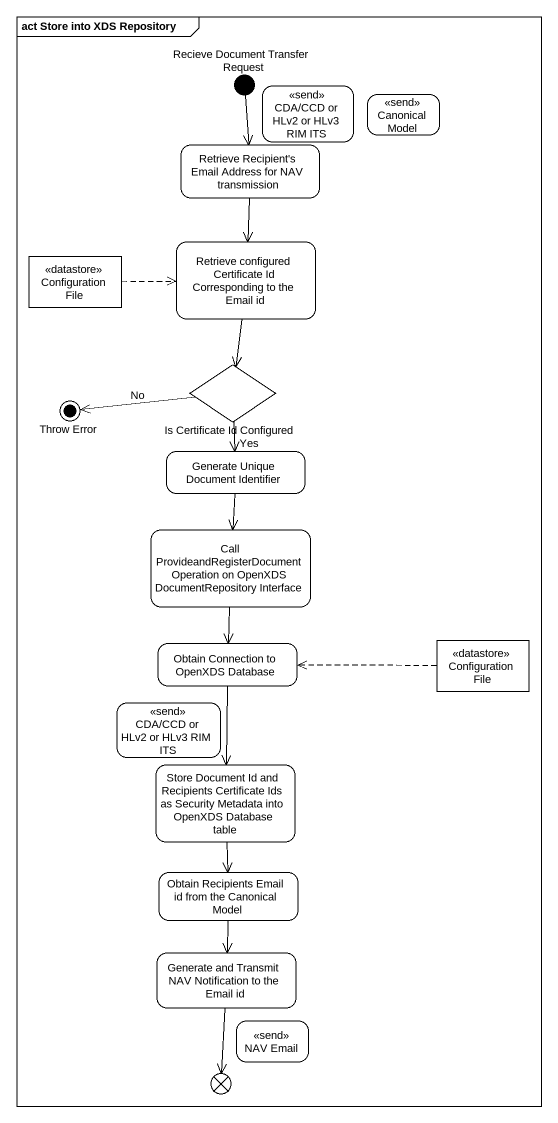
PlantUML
@startuml
mainframe act Store into XDS Repository
hide empty description
state "Recieve Document Transfer Request" as Recieve_Document_Transfer <<start>>
state "CDA/CCD or HLv2 or HLv3 RIM ITS" as CDA_CCD_or_HLv2_or_HLv3_RIM <<send>>
state "Canonical Model" as Canonical_Model <<send>>
state "Retrieve Recipient's Email Address for NAV transmission" as Retrieve_Recipient_s_Email
state "Configuration File" as Configuration_File <<datastore>>
state "Retrieve configured Certificate Id Corresponding to the Email id" as Retrieve_configured
state "Throw Error" as Throw_Error <<end>>
state "Is Certificate Id Configured" as Is_Certificate_Id_Configured <<choice>>
state "Generate Unique Document Identifier" as Generate_Unique_Document
state "Call ProvideandRegisterDocument Operation on OpenXDS DocumentRepository Interface" as Call_ProvideandRegisterDocum
state "Obtain Connection to OpenXDS Database" as Obtain_Connection_to
state "Configuration File" as Configuration_File_2 <<datastore>>
state "CDA/CCD or HLv2 or HLv3 RIM ITS" as CDA_CCD_or_HLv2_or_HLv3_RIM_2 <<send>>
state "Store Document Id and Recipients Certificate Ids as Security Metadata into OpenXDS Database table" as Store_Document_Id_and
state "Obtain Recipients Email id from the Canonical Model" as Obtain_Recipients_Email_id
state "Generate and Transmit NAV Notification to the Email id" as Generate_and_Transmit_NAV
state "NAV Email" as NAV_Email <<send>>
state flowfinal1 <<end>>
Recieve_Document_Transfer --> Retrieve_Recipient_s_Email
Retrieve_Recipient_s_Email --> Retrieve_configured
Configuration_File -right[dashed]-> Retrieve_configured
Retrieve_configured --> Is_Certificate_Id_Configured
Is_Certificate_Id_Configured -left-> Throw_Error : No
Is_Certificate_Id_Configured --> Generate_Unique_Document : Yes
Generate_Unique_Document --> Call_ProvideandRegisterDocum
Call_ProvideandRegisterDocum --> Obtain_Connection_to
Obtain_Connection_to --> Store_Document_Id_and
Configuration_File_2 -left[dashed]-> Obtain_Connection_to
Store_Document_Id_and --> Obtain_Recipients_Email_id
Obtain_Recipients_Email_id --> Generate_and_Transmit_NAV
Generate_and_Transmit_NAV --> flowfinal1
@enduml
